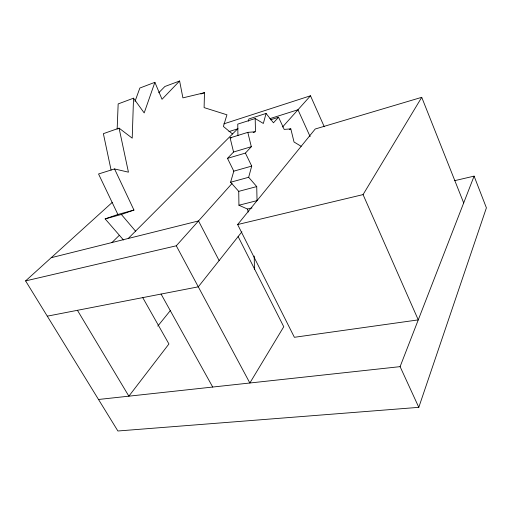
<?xml version="1.0" encoding="UTF-8"?>
<svg xmlns="http://www.w3.org/2000/svg" width="512" height="512" viewBox="0 0 512 512"><rect width="100%" height="100%" fill="white"/><g stroke="black" fill="none" stroke-linecap="round" stroke-linejoin="round"><path stroke-width="0.77" d="M158.733 92.768L164.896 86.49L179.61 81.005L182.906 97.869L204.474 92.698L204.102 107.61L226.938 114.803L223.392 126.47L232.454 133.939M117.146 129.21L118.163 103.923L133.53 98.189L132.211 138.157L119.078 128.154L103.373 133.664L111.085 170.099M238.938 205.235L257.043 200.634L256.73 186.586L248.659 177.286L251.712 166.093L245.414 153.088L251.315 146.714L247.802 132.365L230.106 137.869L233.562 152.013L227.494 158.368L233.805 171.162L230.592 182.246L238.733 191.36L238.938 205.235L247.501 209.056L251.994 207.936M248.25 121.254L248.909 118.963L266.074 113.446L263.341 123.462L255.187 118.541L237.76 124.122L237.926 135.635M112.243 202.406L25.6 280.902L117.888 430.995L418.797 407.341L486.4 207.84L474.099 176.128L454.643 180.666M135.021 101.357L139.859 88.032L154.886 82.323L144.186 112.922L133.53 98.189M418.797 407.341L400.102 366.643L474.099 176.128M363.059 194.605L418.266 319.885L294.387 337.299L237.632 224.538L363.059 194.605L421.734 97.318L463.686 202.931M241.914 231.802L198.298 286.829L47.283 316.166M157.786 326.099L170.342 310.554M237.632 224.538L315.219 129.005L421.734 97.318M25.6 280.902L176.294 245.792L232.026 183.482M282.554 127.002L310.49 95.776L324.269 126.771M301.165 146.31L294.035 142.003L290.816 128.877L284.192 129.414L278.573 117.267L273.453 122.803L266.074 113.446M179.61 81.005L162.029 99.29L154.886 82.323M128.224 238.477L237.645 128.845M111.93 242.547L119.328 235.302M200.858 93.978L204.474 92.698M123.494 240.006L105.152 218.893L121.363 214.47L133.952 210.067L114.547 168.941L98.547 173.99L117.888 214.464L133.952 210.067M105.152 218.893L117.888 214.464M223.846 123.853L310.49 95.776M228.915 131.61L238.022 128.73M269.901 118.643L297.978 109.76L310.131 136.608M270.477 119.821L278.573 117.267M253.197 132.448L254.726 131.981M289.286 129.344L290.816 128.877M233.562 152.013L251.315 146.714M227.494 158.368L245.414 153.088M233.805 171.162L251.712 166.093M230.592 182.246L248.659 177.286M238.733 191.36L256.73 186.586M51.219 257.696L198.522 220.941L219.123 260.55M98.509 399.475L400.102 366.643M230.106 137.869L231.674 137.728M247.802 132.365L255.488 131.744L255.187 118.541M114.547 168.941L128.442 172.173L119.078 128.154M121.363 214.47L135.718 231.347M77.44 310.31L128.87 396.166L168.928 343.974L142.694 297.536M161.069 294.061L212.71 387.04M176.294 245.792L249.862 382.995L283.757 326.746L238.138 236.563M247.501 209.056L248.23 212.045M254.195 256.051L254.483 269.363"/></g></svg>
